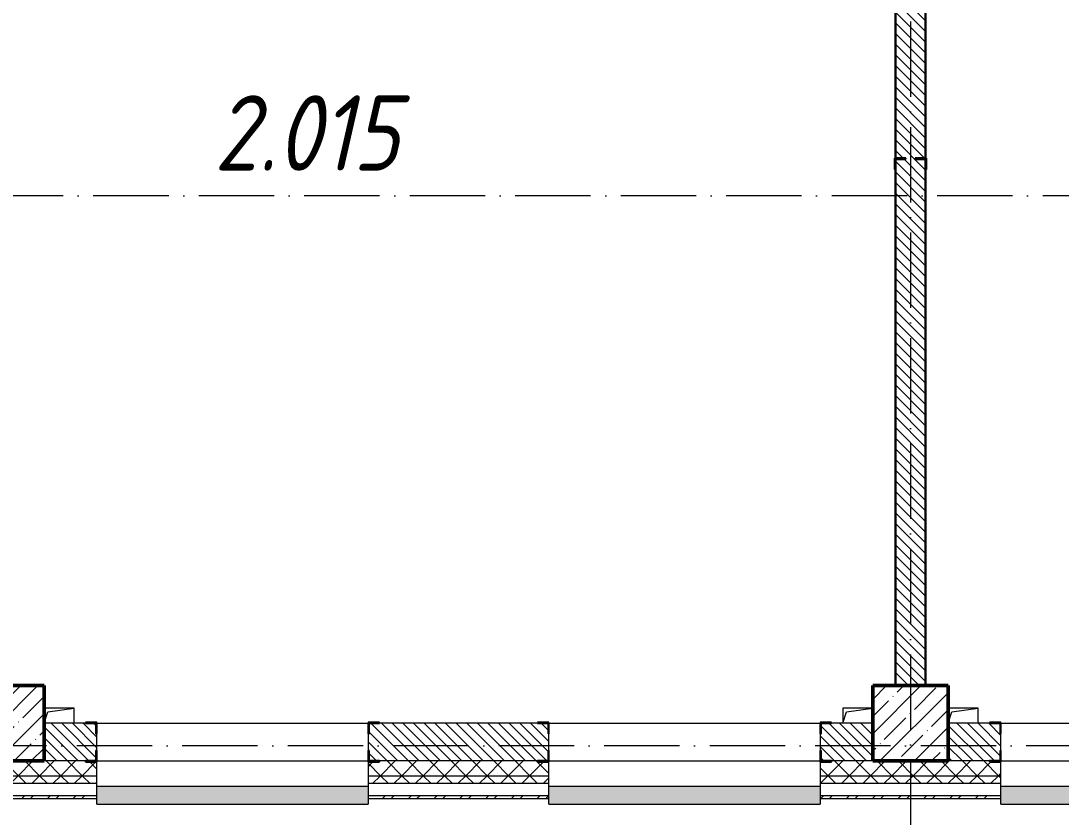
# Model space of a CAD drawing. Header units: millimetres. Extents: x -606178 to 312196, y -19338 to 632709.
# Drawn here: x -216306 to -209401, y 506602 to 511888 of the extents above; entities that cross this region are included whole.
import ezdxf

# ---------------------------------------------------------------- set-up
doc = ezdxf.new("R2010")
doc.units = ezdxf.units.MM
doc.linetypes.add('50_200_ШТРИХ_1Т_ш5_п1_п1_', pattern=[700, 500, -100, 0, -100])
for name, color, linetype, lineweight in [('2.4) ПГП вычит ЖБбалки 0.4 м -', 24, 'Continuous', 30), ('A-GENM-____-MCUT', 7, 'Continuous', 25), ('A-GENM-____-OTLN', 7, 'Continuous', 9), ('A-GENM-____-OTLN-1', 7, 'Continuous', 25), ('A-GLAZ-____-OTLN', 7, 'Continuous', 9), ('A-WALL-____-MCUT', 7, 'Continuous', 13), ('A-WALL-____-MCUT-1', 7, 'Continuous', 9), ('A-WALL-____-OTLN', 7, 'Continuous', 9), ('A-WALL-____-PATT-1', 7, 'Continuous', 9), ('A-WALL-FNSH-MCUT-1', 7, 'Continuous', 9), ('S-COLS-____-MCUT', 7, 'Continuous', 50), ('S-COLS-____-OTLN', 7, 'Continuous', 9), ('S-GRID-____-OTLN-1', 7, '50_200_ШТРИХ_1Т_ш5_п1_п1_', 9), ('Марки помещений', 7, 'Continuous', 9)]:
    doc.layers.add(name, color=color, linetype=linetype, lineweight=lineweight)
doc.layers.add('A-GLAZ-____-OTLN-1', color=7, linetype='Continuous', lineweight=9, true_color=0xc0c0c0)
doc.styles.add('ISOCPEUR_I_2', font='isocpeui.ttf', dxfattribs={"width": 0.85, "height": 2.3})
pattern_1 = [(45, (-264901.3, 451794.26), (-70.71068, 70.71068), []), (135, (-264901.3, 451794.26), (-70.71068, -70.71068), [])]
pattern_2 = [(135, (-264901.3, 451794.26), (-35.35534, -35.35534), [])]

# ---------------------------------------------------------------- blocks, each defined once
blk = doc.blocks.new('BSC_Колонна _Прямоугольная - 500х500-V17-АР1_План отверстий 2 этажа в осях 1-64_Ю-ЯЯ')
at = {"layer": 'S-COLS-____-OTLN'}
h = blk.add_hatch(dxfattribs=at)
h.set_pattern_fill('FP_26', color=256, style=0, pattern_type=2)
h.set_pattern_definition([(45, (-54500, -55431.04), (-114.04925, 114.04925), []), (45, (-54385.95, -55431.04), (-114.04925, 114.04925), [201.613, -40.323, 3.353, -36.97])])
h.paths.add_polyline_path([(-250, -250), (250, -250), (250, 250), (-250, 250), (-250, 179.1)], flags=0)
at = {"layer": 'S-COLS-____-MCUT'}
for p, q in [((250, 250), (-250, 250)), ((-250, 250), (-250, -250)), ((250, -250), (250, 250)), ((-250, -250), (250, -250))]:
    blk.add_line(p, q, dxfattribs=at)
blk = doc.blocks.new('BSC_Колонна _Прямоугольная - 500х500-V45-АР1_План отверстий 2 этажа в осях 1-64_Ю-ЯЯ')
at = {"layer": 'S-COLS-____-OTLN'}
h = blk.add_hatch(dxfattribs=at)
h.set_pattern_fill('FP_55', color=256, style=0, pattern_type=2)
h.set_pattern_definition([(45, (-48500, -55431.04), (-114.04925, 114.04925), []), (45, (-48385.95, -55431.04), (-114.04925, 114.04925), [201.613, -40.323, 3.353, -36.97])])
h.paths.add_polyline_path([(-250, -250), (250, -250), (250, 250), (-250, 250), (-250, 179.1)], flags=0)
at = {"layer": 'S-COLS-____-MCUT'}
for p, q in [((250, 250), (-250, 250)), ((-250, 250), (-250, -250)), ((250, -250), (250, 250)), ((-250, -250), (250, -250))]:
    blk.add_line(p, q, dxfattribs=at)
blk = doc.blocks.new('Фахверк_СКБ_Уголок - 250_2700-27497298-АР1_План отверстий 2 этажа в осях 1-64_Ю-ЯЯ')
at = {"layer": 'A-GENM-____-MCUT'}
for p, q in [((200, 181), (125, 181)), ((125, 181), (125, 106)), ((131, 106), (131, 175)), ((131, 175), (200, 175)), ((200, 175), (200, 181)), ((125, 106), (131, 106)), ((131, -6), (125, -6)), ((125, -6), (125, -81)), ((131, -75), (131, -6)), ((125, -81), (200, -81)), ((200, -75), (131, -75)), ((200, -81), (200, -75))]:
    blk.add_line(p, q, dxfattribs=at)
blk = doc.blocks.new('Фахверк_СКБ_Уголок - 200_3550-28267367-АР1_План отверстий 2 этажа в осях 1-64_Ю-ЯЯ')
at = {"layer": 'A-GENM-____-MCUT'}
for p, q in [((200, 156), (125, 156)), ((125, 156), (125, 81)), ((131, 81), (131, 150)), ((131, 150), (200, 150)), ((200, 150), (200, 156)), ((125, 81), (131, 81)), ((131, 19), (125, 19)), ((125, 19), (125, -56)), ((131, -50), (131, 19)), ((125, -56), (200, -56)), ((200, -50), (131, -50)), ((200, -56), (200, -50))]:
    blk.add_line(p, q, dxfattribs=at)
blk = doc.blocks.new('AR_Отверстие прямоугольное _в плите_ - AR_Отверстие прямоугольное _в плите_-V167-АР1_План отверстий 2 этажа в осях 1-64_Ю-ЯЯ')
at = {"layer": 'A-GENM-____-OTLN'}
for p, q in [((100, 50), (-100, 50)), ((-100, -50), (-75, 25)), ((-75, 25), (100, 50)), ((100, -50), (100, 50))]:
    blk.add_line(p, q, dxfattribs=at)
blk = doc.blocks.new('AR_Отверстие прямоугольное _в плите_ - AR_Отверстие прямоугольное _в плите_-V175-АР1_План отверстий 2 этажа в осях 1-64_Ю-ЯЯ')
at = {"layer": 'A-GENM-____-OTLN'}
for p, q in [((100, 50), (-100, 50)), ((-100, 50), (-100, -50)), ((-100, -50), (-75, 25)), ((-75, 25), (100, 50))]:
    blk.add_line(p, q, dxfattribs=at)
blk = doc.blocks.new('Отлив_СКБ - Отлив витража_120_НВФ-31885687-АР1_План отверстий 2 этажа в осях 1-64_Ю-ЯЯ')
at = {"layer": 'A-GLAZ-____-OTLN-1'}
for points in [[(0, 0), (0, -2), (1800, -2), (1800, 0), (1023.3, 0)], [(0, -83), (0, -120), (1800, -120), (1800, -2), (0, -2), (0, -63)]]:
    blk.add_hatch(color=256, dxfattribs=at).paths.add_polyline_path(points, flags=0)
at = {"layer": 'A-GLAZ-____-OTLN'}
for p, q in [((0, 0), (1800, 0)), ((1800, -2), (0, -2)), ((0, -120), (0, -83)), ((0, -120), (1800, -120)), ((1800, -83), (1800, -120))]:
    blk.add_line(p, q, dxfattribs=at)

msp = doc.modelspace()

# ---------------------------------------------------------------- hatches: boundary and pattern name
at = {"layer": 'A-WALL-____-PATT-1'}
h = msp.add_hatch(dxfattribs=at)
h.set_pattern_fill('FP_6', color=256, style=0, pattern_type=2)
h.set_pattern_definition(pattern_2)
h.paths.add_polyline_path([(-210301.3011, 507475.3011), (-210301.3011, 510969.3011), (-210370.3011, 510969.3011), (-210370.3011, 510975.3011), (-210301.3011, 510975.3011), (-210301.3011, 514475.3011), (-210501.3011, 514475.3011), (-210501.3011, 510975.3011), (-210432.3011, 510975.3011), (-210432.3011, 510969.3011), (-210501.3011, 510969.3011), (-210501.3011, 507475.3011)], flags=0)
h = msp.add_hatch(dxfattribs=at)
h.set_pattern_fill('FP_6', color=256, style=0, pattern_type=2)
h.set_pattern_definition(pattern_2)
h.paths.add_polyline_path([(-210995.3011, 506975.3011), (-210651.3011, 506975.3011), (-210651.3011, 507225.3011), (-210995.3011, 507225.3011), (-210995.3011, 507156.3011), (-211001.3011, 507156.3011), (-211001.3011, 507044.3011), (-210995.3011, 507044.3011)], flags=0)
h.paths.add_polyline_path([(-212807.3011, 506975.3011), (-212807.3011, 507044.3011), (-212801.3011, 507044.3011), (-212801.3011, 507156.3011), (-212807.3011, 507156.3011), (-212807.3011, 507225.3011), (-213995.3011, 507225.3011), (-213995.3011, 507156.3011), (-214001.3011, 507156.3011), (-214001.3011, 507044.3011), (-213995.3011, 507044.3011), (-213995.3011, 506975.3011), (-212876.3011, 506975.3011)], flags=0)
h.paths.add_polyline_path([(-216057.3011, 506975.3011), (-215807.3011, 506975.3011), (-215807.3011, 507044.3011), (-215801.3011, 507044.3011), (-215801.3011, 507156.3011), (-215807.3011, 507156.3011), (-215807.3011, 507225.3011), (-216151.3011, 507225.3011), (-216151.3011, 506975.3011)], flags=0)
h = msp.add_hatch(dxfattribs=at)
h.set_pattern_fill('FP_6', color=256, style=0, pattern_type=2)
h.set_pattern_definition(pattern_2)
h.paths.add_polyline_path([(-207926.3011, 506975.3011), (-207651.3011, 506975.3011), (-207651.3011, 507225.3011), (-207995.3011, 507225.3011), (-207995.3011, 507156.3011), (-208001.3011, 507156.3011), (-208001.3011, 507044.3011), (-207995.3011, 507044.3011), (-207995.3011, 506975.3011)], flags=0)
h.paths.add_polyline_path([(-210123.9615, 506975.3011), (-209807.3011, 506975.3011), (-209807.3011, 507044.3011), (-209801.3011, 507044.3011), (-209801.3011, 507156.3011), (-209807.3011, 507156.3011), (-209807.3011, 507225.3011), (-210151.3011, 507225.3011), (-210151.3011, 506975.3011)], flags=0)
h = msp.add_hatch(dxfattribs=at)
h.set_pattern_fill('FP_1', color=256, style=0, pattern_type=2)
h.set_pattern_definition(pattern_1)
h.paths.add_polyline_path([(-190681.4541, 506875.3011), (-190601.3011, 506875.3011), (-190601.3011, 506975.3011), (-196951.3011, 506975.3011), (-196951.3011, 506875.3011), (-194216.4555, 506875.3011)], flags=0)
h.paths.add_polyline_path([(-199901.3011, 506875.3011), (-197951.3011, 506875.3011), (-197951.3011, 506975.3011), (-199826.3011, 506975.3011), (-199826.3011, 506969.3011), (-199901.3011, 506969.3011)], flags=0)
h.paths.add_polyline_path([(-200901.3011, 506875.3011), (-200901.3011, 506969.3011), (-200976.3011, 506969.3011), (-200976.3011, 506975.3011), (-201926.3011, 506975.3011), (-201926.3011, 506969.3011), (-202001.3011, 506969.3011), (-202001.3011, 506875.3011), (-201286.4581, 506875.3011)], flags=0)
h.paths.add_polyline_path([(-204821.4595, 506875.3011), (-203801.3011, 506875.3011), (-203801.3011, 506969.3011), (-203876.3011, 506969.3011), (-203876.3011, 506975.3011), (-204926.3011, 506975.3011), (-204926.3011, 506969.3011), (-205001.3011, 506969.3011), (-205001.3011, 506875.3011), (-204926.3011, 506875.3011)], flags=0)
h.paths.add_polyline_path([(-206801.3011, 506875.3011), (-206801.3011, 506969.3011), (-206876.3011, 506969.3011), (-206876.3011, 506975.3011), (-207926.3011, 506975.3011), (-207926.3011, 506969.3011), (-208001.3011, 506969.3011), (-208001.3011, 506875.3011), (-207472.7105, 506875.3011)], flags=0)
h.paths.add_polyline_path([(-210565.8367, 506875.3011), (-209801.3011, 506875.3011), (-209801.3011, 506969.3011), (-209876.3011, 506969.3011), (-209876.3011, 506975.3011), (-210926.3011, 506975.3011), (-210926.3011, 506969.3011), (-211001.3011, 506969.3011), (-211001.3011, 506875.3011), (-210651.3011, 506875.3011)], flags=0)
h.paths.add_polyline_path([(-212876.3011, 506875.3011), (-212801.3011, 506875.3011), (-212801.3011, 506969.3011), (-212876.3011, 506969.3011), (-212876.3011, 506975.3011), (-213926.3011, 506975.3011), (-213926.3011, 506969.3011), (-214001.3011, 506969.3011), (-214001.3011, 506875.3011), (-213658.9628, 506875.3011)], flags=0)
h.paths.add_polyline_path([(-217001.3011, 506875.3011), (-215801.3011, 506875.3011), (-215801.3011, 506969.3011), (-215876.3011, 506969.3011), (-215876.3011, 506975.3011), (-216926.3011, 506975.3011), (-216926.3011, 506969.3011), (-217001.3011, 506969.3011)], flags=0)
h.paths.add_polyline_path([(-222426.3011, 506875.3011), (-222351.3011, 506875.3011), (-222351.3011, 506969.3011), (-222426.3011, 506969.3011), (-222426.3011, 506975.3011), (-223476.3011, 506975.3011), (-223476.3011, 506969.3011), (-223551.3011, 506969.3011), (-223551.3011, 506875.3011), (-222496.4662, 506875.3011)], flags=0)
h.paths.add_polyline_path([(-220476.3011, 506875.3011), (-218801.3011, 506875.3011), (-218801.3011, 506969.3011), (-218876.3011, 506969.3011), (-218876.3011, 506975.3011), (-220476.3011, 506975.3011), (-220476.3011, 506969.3011), (-220551.3011, 506969.3011), (-220551.3011, 506875.3011)], flags=0)
h.paths.add_polyline_path([(-225426.3011, 506875.3011), (-225351.3011, 506875.3011), (-225351.3011, 506969.3011), (-225426.3011, 506969.3011), (-225426.3011, 506975.3011), (-226476.3011, 506975.3011), (-226476.3011, 506969.3011), (-226551.3011, 506969.3011), (-226551.3011, 506875.3011), (-225701.3011, 506875.3011)], flags=0)
h.paths.add_polyline_path([(-228351.3011, 506875.3011), (-228351.3011, 506969.3011), (-228426.3011, 506969.3011), (-228426.3011, 506975.3011), (-229476.3011, 506975.3011), (-229476.3011, 506969.3011), (-229551.3011, 506969.3011), (-229551.3011, 506875.3011), (-228682.7185, 506875.3011)], flags=0)
h.paths.add_polyline_path([(-232551.3011, 506875.3011), (-231351.3011, 506875.3011), (-231351.3011, 506969.3011), (-231426.3011, 506969.3011), (-231426.3011, 506975.3011), (-232476.3011, 506975.3011), (-232476.3011, 506969.3011), (-232551.3011, 506969.3011)], flags=0)
h.paths.add_polyline_path([(-234351.3011, 506875.3011), (-234351.3011, 506969.3011), (-234426.3011, 506969.3011), (-234426.3011, 506975.3011), (-235476.3011, 506975.3011), (-235476.3011, 506969.3011), (-235551.3011, 506969.3011), (-235551.3011, 506875.3011), (-234426.3011, 506875.3011)], flags=0)
h.paths.add_polyline_path([(-238201.3011, 506875.3011), (-237351.3011, 506875.3011), (-237351.3011, 506969.3011), (-237426.3011, 506969.3011), (-237426.3011, 506975.3011), (-238476.3011, 506975.3011), (-238476.3011, 506969.3011), (-238551.3011, 506969.3011), (-238551.3011, 506875.3011), (-238403.9722, 506875.3011)], flags=0)
h.paths.add_polyline_path([(-240351.3011, 506875.3011), (-240351.3011, 506969.3011), (-240426.3011, 506969.3011), (-240426.3011, 506975.3011), (-241476.3011, 506975.3011), (-241476.3011, 506969.3011), (-241551.3011, 506969.3011), (-241551.3011, 506875.3011), (-241055.2232, 506875.3011)], flags=0)
h.paths.add_polyline_path([(-243351.3011, 506875.3011), (-243351.3011, 506969.3011), (-243426.3011, 506969.3011), (-243426.3011, 506975.3011), (-244476.3011, 506975.3011), (-244476.3011, 506969.3011), (-244551.3011, 506969.3011), (-244551.3011, 506875.3011), (-243426.3011, 506875.3011)], flags=0)
h.paths.add_polyline_path([(-246351.3011, 506875.3011), (-246351.3011, 506969.3011), (-246426.3011, 506969.3011), (-246426.3011, 506975.3011), (-247476.3011, 506975.3011), (-247476.3011, 506969.3011), (-247551.3011, 506969.3011), (-247551.3011, 506875.3011), (-246357.7252, 506875.3011)], flags=0)
h.paths.add_polyline_path([(-248551.3011, 506875.3011), (-248551.3011, 506969.3011), (-248626.3011, 506969.3011), (-248626.3011, 506975.3011), (-258351.3011, 506975.3011), (-258351.3011, 506875.3011), (-249008.9762, 506875.3011)], flags=0)
h.paths.add_polyline_path([(-259351.3011, 506875.3011), (-259351.3011, 506975.3011), (-267351.3011, 506975.3011), (-267351.3011, 506875.3011), (-261381.4809, 506875.3011)], flags=0)
h = msp.add_hatch(dxfattribs=at)
h.set_pattern_fill('FP_1', color=256, style=0, pattern_type=2)
h.set_pattern_definition(pattern_1)
h.paths.add_polyline_path([(-190601.3011, 506825.3011), (-190601.3011, 506875.3011), (-196951.3011, 506875.3011), (-196951.3011, 506825.3011), (-190681.4541, 506825.3011)], flags=0)
h.paths.add_polyline_path([(-197951.3011, 506825.3011), (-197951.3011, 506875.3011), (-199901.3011, 506875.3011), (-199901.3011, 506825.3011), (-199518.9575, 506825.3011)], flags=0)
h.paths.add_polyline_path([(-200901.3011, 506825.3011), (-200901.3011, 506875.3011), (-202001.3011, 506875.3011), (-202001.3011, 506825.3011), (-201286.4581, 506825.3011)], flags=0)
h.paths.add_polyline_path([(-203801.3011, 506825.3011), (-203801.3011, 506875.3011), (-205001.3011, 506875.3011), (-205001.3011, 506825.3011), (-204821.4595, 506825.3011)], flags=0)
h.paths.add_polyline_path([(-206801.3011, 506825.3011), (-206801.3011, 506875.3011), (-208001.3011, 506875.3011), (-208001.3011, 506825.3011), (-207472.7105, 506825.3011)], flags=0)
h.paths.add_polyline_path([(-209801.3011, 506825.3011), (-209801.3011, 506875.3011), (-211001.3011, 506875.3011), (-211001.3011, 506825.3011), (-210123.9615, 506825.3011)], flags=0)
h.paths.add_polyline_path([(-214001.3011, 506825.3011), (-212801.3011, 506825.3011), (-212801.3011, 506875.3011), (-214001.3011, 506875.3011)], flags=0)
h.paths.add_polyline_path([(-216310.2138, 506825.3011), (-215801.3011, 506825.3011), (-215801.3011, 506875.3011), (-217001.3011, 506875.3011), (-217001.3011, 506825.3011)], flags=0)
h.paths.add_polyline_path([(-220551.3011, 506825.3011), (-218801.3011, 506825.3011), (-218801.3011, 506875.3011), (-220551.3011, 506875.3011)], flags=0)
h.paths.add_polyline_path([(-223551.3011, 506825.3011), (-222351.3011, 506825.3011), (-222351.3011, 506875.3011), (-223551.3011, 506875.3011)], flags=0)
h.paths.add_polyline_path([(-225351.3011, 506825.3011), (-225351.3011, 506875.3011), (-226551.3011, 506875.3011), (-226551.3011, 506825.3011), (-226031.4675, 506825.3011)], flags=0)
h.paths.add_polyline_path([(-231351.3011, 506825.3011), (-231351.3011, 506875.3011), (-232551.3011, 506875.3011), (-232551.3011, 506825.3011)], flags=0)
h.paths.add_polyline_path([(-229551.3011, 506825.3011), (-228351.3011, 506825.3011), (-228351.3011, 506875.3011), (-229551.3011, 506875.3011)], flags=0)
h.paths.add_polyline_path([(-234351.3011, 506825.3011), (-234351.3011, 506875.3011), (-235551.3011, 506875.3011), (-235551.3011, 506825.3011), (-234868.9708, 506825.3011)], flags=0)
h.paths.add_polyline_path([(-237351.3011, 506825.3011), (-237351.3011, 506875.3011), (-238551.3011, 506875.3011), (-238551.3011, 506825.3011), (-237520.2218, 506825.3011)], flags=0)
h.paths.add_polyline_path([(-241551.3011, 506825.3011), (-240351.3011, 506825.3011), (-240351.3011, 506875.3011), (-241551.3011, 506875.3011)], flags=0)
h.paths.add_polyline_path([(-243351.3011, 506825.3011), (-243351.3011, 506875.3011), (-244551.3011, 506875.3011), (-244551.3011, 506825.3011), (-243706.4742, 506825.3011)], flags=0)
h.paths.add_polyline_path([(-246357.7252, 506825.3011), (-246351.3011, 506825.3011), (-246351.3011, 506875.3011), (-247551.3011, 506875.3011), (-247551.3011, 506825.3011), (-247241.4755, 506825.3011)], flags=0)
h.paths.add_polyline_path([(-248551.3011, 506825.3011), (-248551.3011, 506875.3011), (-258351.3011, 506875.3011), (-258351.3011, 506825.3011), (-249008.9762, 506825.3011)], flags=0)
h.paths.add_polyline_path([(-259351.3011, 506825.3011), (-259351.3011, 506875.3011), (-267451.3011, 506875.3011), (-267451.3011, 506825.3011), (-261381.4809, 506825.3011)], flags=0)
h = msp.add_hatch(dxfattribs=at)
h.set_pattern_fill('FP_3', color=256, style=0, pattern_type=2)
h.set_pattern_definition([(45, (-264901.3, 451794.26), (-85.53659, 85.53659), []), (45, (-264844.28, 451794.26), (-85.53659, 85.53659), [])])
h.paths.add_polyline_path([(-204381.3011, 506725.3011), (-204381.3011, 506745.3011), (-205001.3011, 506745.3011), (-205001.3011, 506725.3011), (-204821.4595, 506725.3011)], flags=0)
h.paths.add_polyline_path([(-207472.7105, 506725.3011), (-206801.3011, 506725.3011), (-206801.3011, 506745.3011), (-208001.3011, 506745.3011), (-208001.3011, 506725.3011)], flags=0)
h.paths.add_polyline_path([(-209801.3011, 506725.3011), (-209801.3011, 506745.3011), (-211001.3011, 506745.3011), (-211001.3011, 506725.3011), (-210123.9615, 506725.3011)], flags=0)
h.paths.add_polyline_path([(-212801.3011, 506725.3011), (-212801.3011, 506745.3011), (-214001.3011, 506745.3011), (-214001.3011, 506725.3011), (-213658.9628, 506725.3011)], flags=0)
h.paths.add_polyline_path([(-216310.2138, 506725.3011), (-215801.3011, 506725.3011), (-215801.3011, 506745.3011), (-217001.3011, 506745.3011), (-217001.3011, 506725.3011)], flags=0)
h.paths.add_polyline_path([(-218801.3011, 506725.3011), (-218801.3011, 506745.3011), (-219666.3011, 506745.3011), (-219666.3011, 506725.3011), (-218961.4648, 506725.3011)], flags=0)

# ---------------------------------------------------------------- linework, layer by layer
at = {"layer": '2.4) ПГП вычит ЖБбалки 0.4 м -'}
for points in [[(-210151.3011, 514775.3011), (-210151.3011, 514475.3011), (-210301.3011, 514475.3011), (-210301.3011, 507475.3011), (-210151.3011, 507475.3011)], [(-210501.3011, 512975.3011), (-210501.3011, 507475.3011)]]:
    msp.add_lwpolyline(points, dxfattribs=at)
at = {"layer": 'A-WALL-____-MCUT'}
for p, q in [((-210501.3011, 514475.3011), (-210501.3011, 510975.3011)), ((-210301.3011, 510975.3011), (-210301.3011, 514475.3011)), ((-210501.3011, 510900.3011), (-210501.3011, 507475.3011)), ((-210301.3011, 507475.3011), (-210301.3011, 510900.3011)), ((-215876.3011, 507225.3011), (-216151.3011, 507225.3011)), ((-212876.3011, 507225.3011), (-213926.3011, 507225.3011)), ((-210651.3011, 507225.3011), (-210926.3011, 507225.3011)), ((-209876.3011, 507225.3011), (-210151.3011, 507225.3011)), ((-215801.3011, 507044.3011), (-215801.3011, 507156.3011)), ((-214001.3011, 507156.3011), (-214001.3011, 507044.3011)), ((-212801.3011, 507044.3011), (-212801.3011, 507156.3011)), ((-211001.3011, 507156.3011), (-211001.3011, 507044.3011)), ((-209801.3011, 507044.3011), (-209801.3011, 507156.3011)), ((-215801.3011, 506745.3011), (-215801.3011, 506969.3011)), ((-214001.3011, 506969.3011), (-214001.3011, 506745.3011)), ((-212801.3011, 506745.3011), (-212801.3011, 506969.3011)), ((-211001.3011, 506969.3011), (-211001.3011, 506745.3011)), ((-209801.3011, 506745.3011), (-209801.3011, 506969.3011)), ((-217001.3011, 506745.3011), (-215801.3011, 506745.3011)), ((-214001.3011, 506745.3011), (-212801.3011, 506745.3011)), ((-211001.3011, 506745.3011), (-209801.3011, 506745.3011))]:
    msp.add_line(p, q, dxfattribs=at)
at = {"layer": 'A-WALL-____-MCUT-1'}
for p, q in [((-215876.3011, 506975.3011), (-216151.3011, 506975.3011)), ((-212876.3011, 506975.3011), (-213926.3011, 506975.3011)), ((-210651.3011, 506975.3011), (-210926.3011, 506975.3011)), ((-209876.3011, 506975.3011), (-210151.3011, 506975.3011)), ((-215801.3011, 506875.3011), (-217001.3011, 506875.3011)), ((-212801.3011, 506875.3011), (-214001.3011, 506875.3011)), ((-209801.3011, 506875.3011), (-211001.3011, 506875.3011)), ((-215801.3011, 506825.3011), (-217001.3011, 506825.3011)), ((-212801.3011, 506825.3011), (-214001.3011, 506825.3011)), ((-209801.3011, 506825.3011), (-211001.3011, 506825.3011))]:
    msp.add_line(p, q, dxfattribs=at)
at = {"layer": 'A-WALL-____-OTLN'}
for p, q in [((-215801.3011, 507225.3011), (-214001.3011, 507225.3011)), ((-212801.3011, 507225.3011), (-211001.3011, 507225.3011)), ((-209801.3011, 507225.3011), (-208001.3011, 507225.3011)), ((-215801.3011, 506975.3011), (-214001.3011, 506975.3011)), ((-212801.3011, 506975.3011), (-211001.3011, 506975.3011)), ((-209801.3011, 506975.3011), (-208001.3011, 506975.3011))]:
    msp.add_line(p, q, dxfattribs=at)
at = {"layer": 'A-WALL-FNSH-MCUT-1'}
for p, q in [((-217001.3011, 506725.3011), (-215801.3011, 506725.3011)), ((-215801.3011, 506725.3011), (-215801.3011, 506745.3011)), ((-214001.3011, 506745.3011), (-214001.3011, 506725.3011)), ((-214001.3011, 506725.3011), (-212801.3011, 506725.3011)), ((-212801.3011, 506725.3011), (-212801.3011, 506745.3011)), ((-211001.3011, 506745.3011), (-211001.3011, 506725.3011)), ((-211001.3011, 506725.3011), (-209801.3011, 506725.3011)), ((-209801.3011, 506725.3011), (-209801.3011, 506745.3011))]:
    msp.add_line(p, q, dxfattribs=at)
at = {"layer": 'S-GRID-____-OTLN-1'}
for p, q in [((-210401.3011, 542687.1106), (-210401.3011, 504685.847)), ((-189421.2606, 510725.3011), (-269570.0713, 510725.3011)), ((-160826.8945, 507075.3011), (-269570.0713, 507075.3011))]:
    msp.add_line(p, q, dxfattribs=at)

# ---------------------------------------------------------------- block references
at = {"layer": 'A-GENM-____-OTLN'}
for name, p in [('AR_Отверстие прямоугольное _в плите_ - AR_Отверстие прямоугольное _в плите_-V167-АР1_План отверстий 2 этажа в осях 1-64_Ю-ЯЯ', (-216051.3011, 507275.3011)), ('AR_Отверстие прямоугольное _в плите_ - AR_Отверстие прямоугольное _в плите_-V175-АР1_План отверстий 2 этажа в осях 1-64_Ю-ЯЯ', (-210751.3011, 507275.3011)), ('AR_Отверстие прямоугольное _в плите_ - AR_Отверстие прямоугольное _в плите_-V167-АР1_План отверстий 2 этажа в осях 1-64_Ю-ЯЯ', (-210051.3011, 507275.3011))]:
    msp.add_blockref(name, p, dxfattribs=at)
at = {"layer": 'A-GENM-____-OTLN-1'}
for name, p, rotation in [('Фахверк_СКБ_Уголок - 200_3550-28267367-АР1_План отверстий 2 этажа в осях 1-64_Ю-ЯЯ', (-210451.3011, 511100.3011), 270.0000000000001), ('Фахверк_СКБ_Уголок - 250_2700-27497298-АР1_План отверстий 2 этажа в осях 1-64_Ю-ЯЯ', (-215676.3011, 507150.3011), 180), ('Фахверк_СКБ_Уголок - 250_2700-27497298-АР1_План отверстий 2 этажа в осях 1-64_Ю-ЯЯ', (-212676.3011, 507150.3011), 180), ('Фахверк_СКБ_Уголок - 250_2700-27497298-АР1_План отверстий 2 этажа в осях 1-64_Ю-ЯЯ', (-209676.3011, 507150.3011), 180)]:
    msp.add_blockref(name, p, dxfattribs=dict(at, rotation=rotation))
for p in [(-214126.3011, 507050.3011), (-211126.3011, 507050.3011)]:
    msp.add_blockref('Фахверк_СКБ_Уголок - 250_2700-27497298-АР1_План отверстий 2 этажа в осях 1-64_Ю-ЯЯ', p, dxfattribs=at)
at = {"layer": 'A-GLAZ-____-OTLN'}
for p in [(-215801.3011, 506808.3011), (-212801.3011, 506808.3011), (-209801.3011, 506808.3011)]:
    msp.add_blockref('Отлив_СКБ - Отлив витража_120_НВФ-31885687-АР1_План отверстий 2 этажа в осях 1-64_Ю-ЯЯ', p, dxfattribs=at)
at = {"layer": 'S-COLS-____-OTLN'}
for name, p in [('BSC_Колонна _Прямоугольная - 500х500-V45-АР1_План отверстий 2 этажа в осях 1-64_Ю-ЯЯ', (-216401.3011, 507225.3011)), ('BSC_Колонна _Прямоугольная - 500х500-V17-АР1_План отверстий 2 этажа в осях 1-64_Ю-ЯЯ', (-210401.3011, 507225.3011))]:
    msp.add_blockref(name, p, dxfattribs=at)

# ---------------------------------------------------------------- texts
at = {"layer": 'Марки помещений', "insert": (-215024.0886, 511393.3468), "char_height": 500, "width": 737.5525, "attachment_point": 1, "style": 'ISOCPEUR_I_2'}
msp.add_mtext('2.015', dxfattribs=at)

doc.saveas('drawing.dxf')
